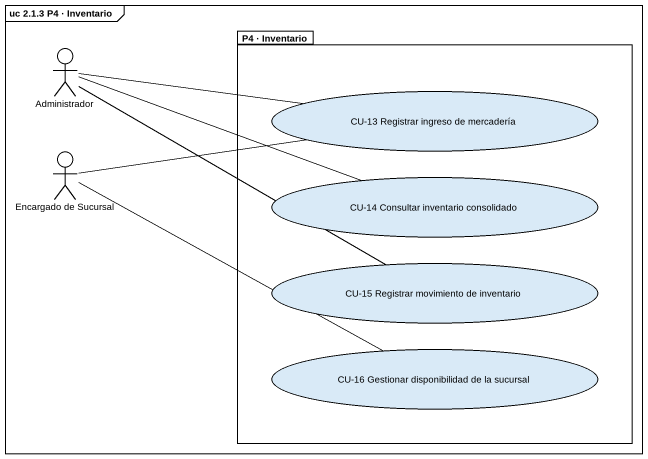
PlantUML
@startuml
mainframe uc 2.1.3 P4 · Inventario
actor Administrador
package "P4 · Inventario" as P4_Inventario {
  usecase "CU-13 Registrar ingreso de mercadería" as CU_13_Registrar_ingreso_de
  usecase "CU-14 Consultar inventario consolidado" as CU_14_Consultar_inventario
  usecase "CU-15 Registrar movimiento de inventario" as CU_15_Registrar_movimiento
  usecase "CU-16 Gestionar disponibilidad de la sucursal" as CU_16_Gestionar
}
actor "Encargado de Sucursal" as Encargado_de_Sucursal
Administrador -right- CU_13_Registrar_ingreso_de
Administrador -right- CU_14_Consultar_inventario
Administrador -right- CU_15_Registrar_movimiento
Encargado_de_Sucursal -right- CU_13_Registrar_ingreso_de
Encargado_de_Sucursal -right- CU_16_Gestionar
@enduml
